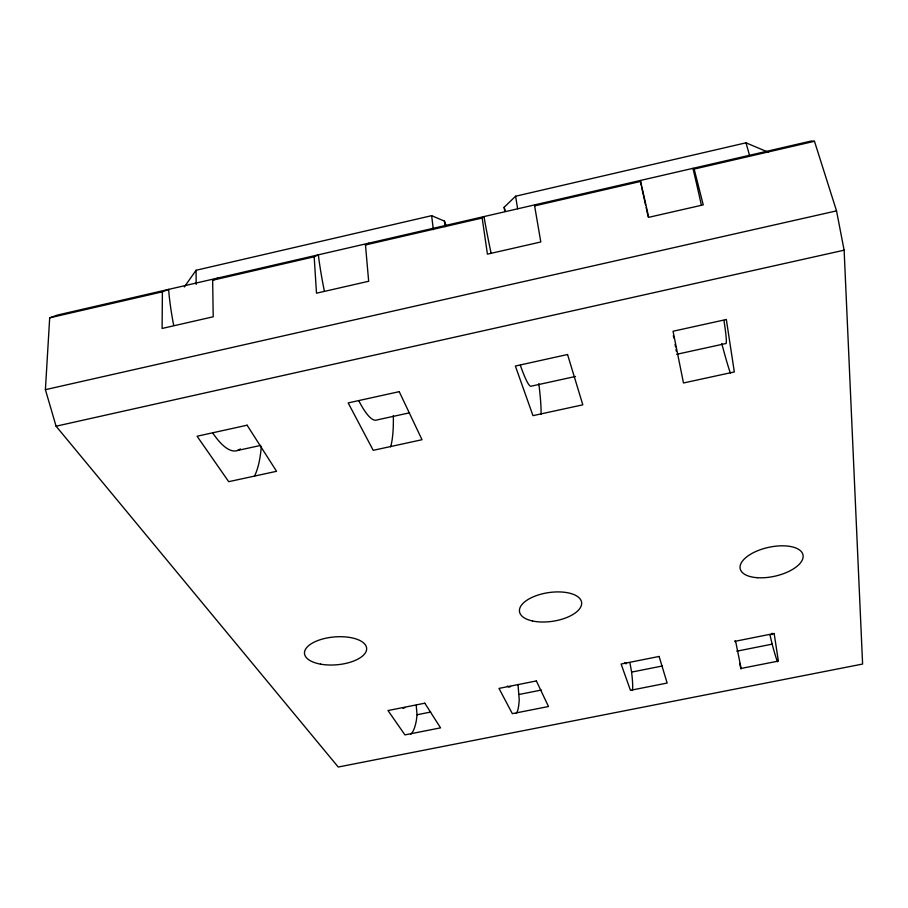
<?xml version="1.0" encoding="UTF-8"?>
<svg xmlns="http://www.w3.org/2000/svg" width="908" height="908" viewBox="0 0 908 908"><rect width="100%" height="100%" fill="white"/><g stroke="black" fill="none" stroke-linecap="round" stroke-linejoin="round"><path stroke-width="1.36" d="M173.678 325.336A115.963 31.848 76.2 0 1 169.07 294.725L168.65 289.391L162.396 291.82L162.101 328.458L213.21 316.779L212.654 280.22L218.215 277.95M518.037 685.007L519.217 699.5A114.294 15.527 78.6 0 1 516.187 713.472M45.4 389.668L49.69 317.834L57.454 315.065L811.491 140.967L814.476 141.296L836.529 210.872L844.122 250.188L862.6 664.043L338.23 767.033L56.08 426.204L45.4 389.668L836.529 210.872M416.204 705.312L417.067 714.755L416.443 719.908A113.5 23.041 79.1 0 1 410.575 734.345M184.335 286.962L196.071 270.266L431.641 215.673L444.421 221.098L445.896 225.071M491.001 252.867A118.256 9.977 77.3 0 1 484.917 221.915L483.987 216.581L482.171 218.011L487.426 254.161L540.805 241.971L534.619 205.9L535.686 204.652M504.78 211.473L504.133 207.296L515.585 196.219L745.99 142.817L768.202 152.192M324.315 290.935A117.041 21.565 76.8 0 1 319.014 260.153L318.356 254.83L314.179 256.782L316.495 293.193L368.671 281.276L365.47 244.944L368.932 243.151M49.69 317.834L162.396 291.82M212.654 280.22L314.179 256.782M365.47 244.944L482.171 218.011M534.619 205.9L640.617 181.43L648.709 217.33L703.246 204.879L694.166 169.07L692.94 168.343L694.211 173.666A119.799 4.971 78 0 1 701.305 204.833M694.166 169.07L814.476 141.296M56.08 426.204L844.122 250.188M237.567 450.47L260.698 445.408M409.519 412.822L377.195 419.893A117.041 21.565 76.8 0 1 358.91 400.973M575.434 376.479L531.452 386.116A118.256 9.977 77.3 0 1 520.386 365.356M676.687 354.302L725.708 343.565A119.799 4.971 78 0 0 723.96 320.467M417.067 714.755L430.642 712.054M519.297 694.427L541.293 690.057M632.274 690.523A115.168 7.139 78.1 0 0 632.15 677.084L631.605 672.102L662.477 665.961M736.774 651.184L772.14 644.147L773.48 649.027A116.269 3.53 77.5 0 0 777.634 661.796M640.617 181.43L640.163 180.522L641.354 185.845M504.133 207.296L505.416 211.326M745.99 142.817L749.452 155.064M769.927 634.76L772.14 644.147M629.925 662.681L631.605 672.102M515.585 196.219L517.628 208.761M444.421 221.098L445.136 226.671M431.641 215.673L433.343 229.667M196.071 270.266L196.185 284.442M240.359 448.892A115.963 31.848 76.2 0 1 212.881 433.173M261.288 446.952A152.884 42.063 76.2 0 1 254.353 476.405M730.384 373.097A157.958 6.572 78 0 1 721.792 343.61M538.819 383.687A155.926 13.177 77.3 0 1 541.043 414.184M735.015 640.651A88.053 0.624 77.7 0 1 735.071 641.65M772.072 633.251A88.269 2.679 77.5 0 1 771.596 634.351M393.334 415.558A154.315 28.489 76.8 0 1 390.61 446.838M641.65 187.184A119.402 1.158 77.8 0 1 645.554 204.947M646.133 207.591A119.402 1.158 77.8 0 1 648.187 216.967M673.339 335.654A119.402 1.158 77.8 0 1 673.815 338.048M675.064 344.427A119.402 1.158 77.8 0 1 675.518 346.799M675.995 349.319A119.402 1.158 77.8 0 1 676.346 351.328M405.184 707.457A86.169 17.468 79.1 0 1 402.982 708.172M741.03 669.026A115.997 0.829 77.7 0 1 739.623 663.408M510.614 686.425A86.759 11.77 78.6 0 1 507.379 686.073M626.509 663.305A87.429 5.414 78.1 0 1 624.908 662.624M247.101 425.205L197.081 436.237L228.703 481.683L276.565 471.297L247.101 425.205M399.225 391.654L348.173 402.914L373.211 450.323L422.016 439.722L399.225 391.654M567.557 354.517L515.369 366.038L532.973 415.648L582.811 404.832L567.557 354.517M726.332 319.502L673.044 331.25L683.486 382.983L734.322 371.94L726.332 319.502M424.808 703.201L387.988 710.544L404.934 734.89L440.562 727.853L424.808 703.201M536.367 680.943L498.991 688.4L512.339 713.665L548.489 706.515L536.367 680.943M659.095 656.461L621.117 664.032L630.447 690.318L667.153 683.054L659.095 656.461M774.161 633.5L735.616 641.196L741.11 668.436L778.36 661.081L774.161 633.5M320.513 664.134A31.178 13.972 -4.8 0 0 366.65 648.539A31.178 13.972 -4.8 0 0 319.514 639.936A31.178 13.972 -4.8 0 0 320.513 664.134M532.508 620.981A31.394 14.483 -8.5 0 0 581.529 604.717A31.394 14.483 -8.5 0 0 537.593 595.194A31.394 14.483 -8.5 0 0 532.508 620.981M757.181 577.692A32.166 14.766 -12.5 0 0 803.115 555.639A32.166 14.766 -12.5 0 0 754.469 552.143A32.166 14.766 -12.5 0 0 757.181 577.692"/></g></svg>
